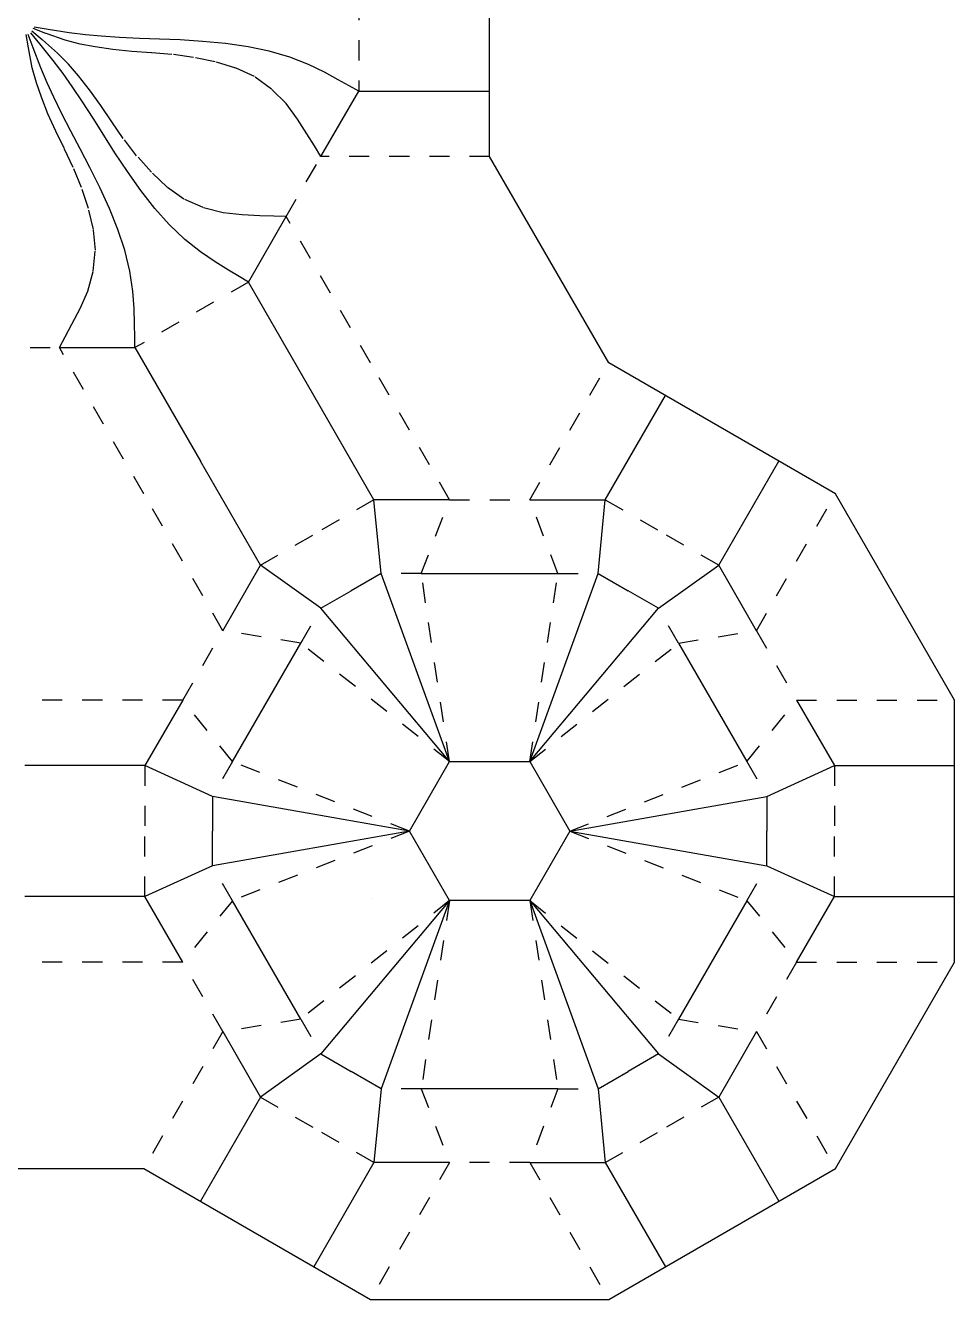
# Model space of a CAD drawing. Extents: x 7 to 203, y -288 to -9.
# Drawn here: x 137.8 to 203.1, y -227.2 to -137.7 of the extents above; entities that cross this region are included whole.
import ezdxf

# ---------------------------------------------------------------- set-up
doc = ezdxf.new("R2010")
doc.units = 0
for name, pattern in [('AI-LINETYPE-116', [2.822222, 1.411111, -1.411111]), ('AI-LINETYPE-117', [2.822222, 1.411111, -1.411111]), ('AI-LINETYPE-12', [2.822222, 1.411111, -1.411111]), ('AI-LINETYPE-136', [2.822222, 1.411111, -1.411111]), ('AI-LINETYPE-137', [2.822222, 1.411111, -1.411111]), ('AI-LINETYPE-294', [2.822222, 1.411111, -1.411111]), ('AI-LINETYPE-295', [2.822222, 1.411111, -1.411111]), ('AI-LINETYPE-296', [2.822222, 1.411111, -1.411111]), ('AI-LINETYPE-297', [2.822222, 1.411111, -1.411111]), ('AI-LINETYPE-298', [2.822222, 1.411111, -1.411111]), ('AI-LINETYPE-299', [2.822222, 1.411111, -1.411111]), ('AI-LINETYPE-300', [2.822222, 1.411111, -1.411111]), ('AI-LINETYPE-301', [2.822222, 1.411111, -1.411111]), ('AI-LINETYPE-302', [2.822222, 1.411111, -1.411111]), ('AI-LINETYPE-303', [2.822222, 1.411111, -1.411111]), ('AI-LINETYPE-304', [2.822222, 1.411111, -1.411111]), ('AI-LINETYPE-305', [2.822222, 1.411111, -1.411111]), ('AI-LINETYPE-306', [2.822222, 1.411111, -1.411111]), ('AI-LINETYPE-307', [2.822222, 1.411111, -1.411111]), ('AI-LINETYPE-308', [2.822222, 1.411111, -1.411111]), ('AI-LINETYPE-309', [2.822222, 1.411111, -1.411111]), ('AI-LINETYPE-310', [2.822222, 1.411111, -1.411111]), ('AI-LINETYPE-311', [2.822222, 1.411111, -1.411111]), ('AI-LINETYPE-312', [2.822222, 1.411111, -1.411111]), ('AI-LINETYPE-313', [2.822222, 1.411111, -1.411111]), ('AI-LINETYPE-314', [2.822222, 1.411111, -1.411111]), ('AI-LINETYPE-315', [2.822222, 1.411111, -1.411111]), ('AI-LINETYPE-316', [2.822222, 1.411111, -1.411111]), ('AI-LINETYPE-317', [2.822222, 1.411111, -1.411111]), ('AI-LINETYPE-318', [2.822222, 1.411111, -1.411111]), ('AI-LINETYPE-319', [2.822222, 1.411111, -1.411111]), ('AI-LINETYPE-320', [2.822222, 1.411111, -1.411111]), ('AI-LINETYPE-321', [2.822222, 1.411111, -1.411111]), ('AI-LINETYPE-322', [2.822222, 1.411111, -1.411111]), ('AI-LINETYPE-323', [2.822222, 1.411111, -1.411111]), ('AI-LINETYPE-324', [2.822222, 1.411111, -1.411111]), ('AI-LINETYPE-325', [2.822222, 1.411111, -1.411111]), ('AI-LINETYPE-326', [2.822222, 1.411111, -1.411111]), ('AI-LINETYPE-327', [2.822222, 1.411111, -1.411111]), ('AI-LINETYPE-328', [2.822222, 1.411111, -1.411111]), ('AI-LINETYPE-329', [2.822222, 1.411111, -1.411111]), ('AI-LINETYPE-330', [2.822222, 1.411111, -1.411111]), ('AI-LINETYPE-331', [2.822222, 1.411111, -1.411111]), ('AI-LINETYPE-332', [2.822222, 1.411111, -1.411111]), ('AI-LINETYPE-333', [2.822222, 1.411111, -1.411111]), ('AI-LINETYPE-334', [2.822222, 1.411111, -1.411111]), ('AI-LINETYPE-335', [2.822222, 1.411111, -1.411111]), ('AI-LINETYPE-336', [2.822222, 1.411111, -1.411111]), ('AI-LINETYPE-337', [2.822222, 1.411111, -1.411111]), ('AI-LINETYPE-338', [2.822222, 1.411111, -1.411111]), ('AI-LINETYPE-339', [2.822222, 1.411111, -1.411111]), ('AI-LINETYPE-340', [2.822222, 1.411111, -1.411111]), ('AI-LINETYPE-341', [2.822222, 1.411111, -1.411111]), ('AI-LINETYPE-342', [2.822222, 1.411111, -1.411111]), ('AI-LINETYPE-343', [2.822222, 1.411111, -1.411111]), ('AI-LINETYPE-344', [2.822222, 1.411111, -1.411111]), ('AI-LINETYPE-345', [2.822222, 1.411111, -1.411111]), ('AI-LINETYPE-346', [2.822222, 1.411111, -1.411111]), ('AI-LINETYPE-347', [2.822222, 1.411111, -1.411111]), ('AI-LINETYPE-348', [2.822222, 1.411111, -1.411111]), ('AI-LINETYPE-349', [2.822222, 1.411111, -1.411111]), ('AI-LINETYPE-350', [2.822222, 1.411111, -1.411111]), ('AI-LINETYPE-351', [2.822222, 1.411111, -1.411111]), ('AI-LINETYPE-352', [2.822222, 1.411111, -1.411111]), ('AI-LINETYPE-353', [2.822222, 1.411111, -1.411111]), ('AI-LINETYPE-354', [2.822222, 1.411111, -1.411111]), ('AI-LINETYPE-355', [2.822222, 1.411111, -1.411111]), ('AI-LINETYPE-356', [2.822222, 1.411111, -1.411111]), ('AI-LINETYPE-357', [2.822222, 1.411111, -1.411111]), ('AI-LINETYPE-358', [2.822222, 1.411111, -1.411111]), ('AI-LINETYPE-359', [2.822222, 1.411111, -1.411111]), ('AI-LINETYPE-360', [2.822222, 1.411111, -1.411111]), ('AI-LINETYPE-361', [2.822222, 1.411111, -1.411111]), ('AI-LINETYPE-362', [2.822222, 1.411111, -1.411111]), ('AI-LINETYPE-363', [2.822222, 1.411111, -1.411111]), ('AI-LINETYPE-364', [2.822222, 1.411111, -1.411111]), ('AI-LINETYPE-365', [2.822222, 1.411111, -1.411111]), ('AI-LINETYPE-366', [2.822222, 1.411111, -1.411111]), ('AI-LINETYPE-367', [2.822222, 1.411111, -1.411111]), ('AI-LINETYPE-368', [2.822222, 1.411111, -1.411111]), ('AI-LINETYPE-369', [2.822222, 1.411111, -1.411111]), ('AI-LINETYPE-370', [2.822222, 1.411111, -1.411111]), ('AI-LINETYPE-371', [2.822222, 1.411111, -1.411111]), ('AI-LINETYPE-374', [2.822222, 1.411111, -1.411111]), ('AI-LINETYPE-375', [2.822222, 1.411111, -1.411111]), ('AI-LINETYPE-399', [2.822222, 1.411111, -1.411111]), ('AI-LINETYPE-400', [2.822222, 1.411111, -1.411111]), ('AI-LINETYPE-50', [2.822222, 1.411111, -1.411111]), ('AI-LINETYPE-51', [2.822222, 1.411111, -1.411111]), ('AI-LINETYPE-52', [2.822222, 1.411111, -1.411111]), ('AI-LINETYPE-53', [2.822222, 1.411111, -1.411111]), ('AI-LINETYPE-54', [2.822222, 1.411111, -1.411111]), ('AI-LINETYPE-56', [2.822222, 1.411111, -1.411111]), ('AI-LINETYPE-59', [2.822222, 1.411111, -1.411111]), ('AI-LINETYPE-71', [2.822222, 1.411111, -1.411111])]:
    doc.linetypes.add(name, pattern=pattern)
for name, color, linetype in [('CUTLINE', 7, 'CONTINUOUS'), ('MOUNTAINLINE', 7, 'CONTINUOUS'), ('VALLEYLINE', 7, 'CONTINUOUS')]:
    doc.layers.add(name, color=color, linetype=linetype)

# ---------------------------------------------------------------- blocks, each defined once
blk = doc.blocks.new('BLOCK_13')
at = {"layer": 'VALLEYLINE', "color": 7, "linetype": 'AI-LINETYPE-12'}
blk.add_lwpolyline([(170.389, -146.896), (170.389, -146.896), (158.526, -146.896)], dxfattribs=at)
blk = doc.blocks.new('BLOCK_51')
at = {"layer": 'VALLEYLINE', "color": 7, "linetype": 'AI-LINETYPE-50'}
blk.add_lwpolyline([(158.526, -146.895), (158.073, -146.15), (157.548, -145.306), (156.876, -144.261), (156.078, -143.178), (155.056, -142.15), (153.862, -141.282), (152.543, -140.676), (151.088, -140.24), (149.565, -139.925), (148.048, -139.718), (146.617, -139.606), (145.237, -139.512), (143.89, -139.368), (142.652, -139.189), (141.611, -138.997), (140.539, -138.712), (139.194, -138.246), (138.3, -137.91)], dxfattribs=at)
blk = doc.blocks.new('BLOCK_52')
at = {"layer": 'VALLEYLINE', "color": 7, "linetype": 'AI-LINETYPE-51'}
blk.add_lwpolyline([(156.091, -151.114), (155.218, -151.094), (154.226, -151.061), (152.983, -151.002), (151.648, -150.852), (150.245, -150.481), (148.897, -149.881), (147.713, -149.042), (146.608, -148), (145.574, -146.839), (144.635, -145.628), (143.823, -144.445), (143.052, -143.298), (142.254, -142.203), (141.48, -141.22), (140.793, -140.415), (140.01, -139.628), (138.934, -138.696), (138.196, -138.09)], dxfattribs=at)
blk = doc.blocks.new('BLOCK_53')
at = {"layer": 'VALLEYLINE', "color": 7, "linetype": 'AI-LINETYPE-52'}
blk.add_lwpolyline([(158.526, -146.895), (158.526, -146.895)], dxfattribs=at)
blk = doc.blocks.new('BLOCK_54')
at = {"layer": 'VALLEYLINE', "color": 7, "linetype": 'AI-LINETYPE-53'}
blk.add_lwpolyline([(156.091, -151.114), (156.091, -151.114)], dxfattribs=at)
blk = doc.blocks.new('BLOCK_55')
at = {"layer": 'VALLEYLINE', "color": 7, "linetype": 'AI-LINETYPE-54'}
blk.add_lwpolyline([(140.14, -160.323), (140.559, -159.557), (141.027, -158.681), (141.596, -157.576), (142.136, -156.344), (142.515, -154.945), (142.67, -153.477), (142.534, -152.032), (142.185, -150.554), (141.696, -149.077), (141.118, -147.66), (140.499, -146.365), (139.891, -145.123), (139.341, -143.884), (138.877, -142.722), (138.523, -141.725), (138.233, -140.654), (137.964, -139.256), (137.809, -138.314)], dxfattribs=at)
blk = doc.blocks.new('BLOCK_57')
at = {"layer": 'VALLEYLINE', "color": 7, "linetype": 'AI-LINETYPE-56'}
blk.add_lwpolyline([(140.14, -160.323), (140.14, -160.323)], dxfattribs=at)
blk = doc.blocks.new('BLOCK_58')
at = {"layer": 'VALLEYLINE', "color": 7, "linetype": 'AI-LINETYPE-59'}
blk.add_lwpolyline([(158.526, -146.895), (158.526, -146.895)], dxfattribs=at)
blk = doc.blocks.new('BLOCK_59')
at = {"layer": 'VALLEYLINE', "color": 7, "linetype": 'AI-LINETYPE-71'}
blk.add_lwpolyline([(158.526, -146.895), (158.526, -146.895)], dxfattribs=at)
blk = doc.blocks.new('BLOCK_96')
at = {"layer": 'VALLEYLINE', "color": 7, "linetype": 'AI-LINETYPE-116'}
blk.add_lwpolyline([(156.091, -151.114), (156.091, -151.114)], dxfattribs=at)
blk = doc.blocks.new('BLOCK_97')
at = {"layer": 'VALLEYLINE', "color": 7, "linetype": 'AI-LINETYPE-117'}
blk.add_lwpolyline([(140.14, -160.323), (140.14, -160.323)], dxfattribs=at)
blk = doc.blocks.new('BLOCK_116')
at = {"layer": 'VALLEYLINE', "color": 7, "linetype": 'AI-LINETYPE-136'}
blk.add_lwpolyline([(146.071, -170.597), (146.071, -170.597), (140.14, -160.323)], dxfattribs=at)
blk = doc.blocks.new('BLOCK_117')
at = {"layer": 'VALLEYLINE', "color": 7, "linetype": 'AI-LINETYPE-137'}
blk.add_lwpolyline([(162.022, -161.387), (162.022, -161.387), (156.091, -151.114)], dxfattribs=at)
blk = doc.blocks.new('BLOCK_274')
at = {"layer": 'VALLEYLINE', "color": 7, "linetype": 'AI-LINETYPE-294'}
blk.add_lwpolyline([(167.57, -189.414), (167.57, -189.414)], dxfattribs=at)
blk = doc.blocks.new('BLOCK_275')
at = {"layer": 'VALLEYLINE', "color": 7, "linetype": 'AI-LINETYPE-295'}
blk.add_lwpolyline([(173.208, -189.414), (173.208, -189.414)], dxfattribs=at)
blk = doc.blocks.new('BLOCK_276')
at = {"layer": 'VALLEYLINE', "color": 7, "linetype": 'AI-LINETYPE-296'}
blk.add_lwpolyline([(167.57, -189.414), (165.583, -176.196)], dxfattribs=at)
blk = doc.blocks.new('BLOCK_277')
at = {"layer": 'VALLEYLINE', "color": 7, "linetype": 'AI-LINETYPE-297'}
blk.add_lwpolyline([(173.208, -189.414), (175.195, -176.196)], dxfattribs=at)
blk = doc.blocks.new('BLOCK_278')
at = {"layer": 'VALLEYLINE', "color": 7, "linetype": 'AI-LINETYPE-298'}
blk.add_lwpolyline([(165.583, -176.196), (162.761, -176.196)], dxfattribs=at)
blk = doc.blocks.new('BLOCK_279')
at = {"layer": 'VALLEYLINE', "color": 7, "linetype": 'AI-LINETYPE-299'}
blk.add_lwpolyline([(175.195, -176.196), (178.017, -176.196)], dxfattribs=at)
blk = doc.blocks.new('BLOCK_280')
at = {"layer": 'VALLEYLINE', "color": 7, "linetype": 'AI-LINETYPE-300'}
blk.add_lwpolyline([(165.583, -176.196), (167.57, -171.006)], dxfattribs=at)
blk = doc.blocks.new('BLOCK_281')
at = {"layer": 'VALLEYLINE', "color": 7, "linetype": 'AI-LINETYPE-301'}
blk.add_lwpolyline([(175.195, -176.196), (173.208, -171.006)], dxfattribs=at)
blk = doc.blocks.new('BLOCK_282')
at = {"layer": 'VALLEYLINE', "color": 7, "linetype": 'AI-LINETYPE-302'}
blk.add_lwpolyline([(167.57, -171.006), (173.208, -171.006)], dxfattribs=at)
blk = doc.blocks.new('BLOCK_283')
at = {"layer": 'VALLEYLINE', "color": 7, "linetype": 'AI-LINETYPE-303'}
blk.add_lwpolyline([(162.256, -171.006), (158.271, -173.308)], dxfattribs=at)
blk = doc.blocks.new('BLOCK_284')
at = {"layer": 'VALLEYLINE', "color": 7, "linetype": 'AI-LINETYPE-304'}
blk.add_lwpolyline([(178.522, -171.006), (182.508, -173.308)], dxfattribs=at)
blk = doc.blocks.new('BLOCK_285')
at = {"layer": 'VALLEYLINE', "color": 7, "linetype": 'AI-LINETYPE-305'}
blk.add_lwpolyline([(173.208, -189.414), (173.208, -189.414)], dxfattribs=at)
blk = doc.blocks.new('BLOCK_286')
at = {"layer": 'VALLEYLINE', "color": 7, "linetype": 'AI-LINETYPE-306'}
blk.add_lwpolyline([(176.027, -194.298), (176.027, -194.298)], dxfattribs=at)
blk = doc.blocks.new('BLOCK_287')
at = {"layer": 'VALLEYLINE', "color": 7, "linetype": 'AI-LINETYPE-307'}
blk.add_lwpolyline([(173.208, -189.414), (183.663, -181.085)], dxfattribs=at)
blk = doc.blocks.new('BLOCK_288')
at = {"layer": 'VALLEYLINE', "color": 7, "linetype": 'AI-LINETYPE-308'}
blk.add_lwpolyline([(176.027, -194.298), (188.469, -189.409)], dxfattribs=at)
blk = doc.blocks.new('BLOCK_289')
at = {"layer": 'VALLEYLINE', "color": 7, "linetype": 'AI-LINETYPE-309'}
blk.add_lwpolyline([(183.663, -181.085), (182.252, -178.64)], dxfattribs=at)
blk = doc.blocks.new('BLOCK_290')
at = {"layer": 'VALLEYLINE', "color": 7, "linetype": 'AI-LINETYPE-310'}
blk.add_lwpolyline([(188.469, -189.409), (189.88, -191.853)], dxfattribs=at)
blk = doc.blocks.new('BLOCK_291')
at = {"layer": 'VALLEYLINE', "color": 7, "linetype": 'AI-LINETYPE-311'}
blk.add_lwpolyline([(183.663, -181.085), (189.15, -180.211)], dxfattribs=at)
blk = doc.blocks.new('BLOCK_292')
at = {"layer": 'VALLEYLINE', "color": 7, "linetype": 'AI-LINETYPE-312'}
blk.add_lwpolyline([(188.469, -189.409), (191.969, -185.093)], dxfattribs=at)
blk = doc.blocks.new('BLOCK_293')
at = {"layer": 'VALLEYLINE', "color": 7, "linetype": 'AI-LINETYPE-313'}
blk.add_lwpolyline([(189.15, -180.211), (191.969, -185.093)], dxfattribs=at)
blk = doc.blocks.new('BLOCK_294')
at = {"layer": 'VALLEYLINE', "color": 7, "linetype": 'AI-LINETYPE-314'}
blk.add_lwpolyline([(186.493, -175.608), (182.508, -173.308)], dxfattribs=at)
blk = doc.blocks.new('BLOCK_295')
at = {"layer": 'VALLEYLINE', "color": 7, "linetype": 'AI-LINETYPE-315'}
blk.add_lwpolyline([(194.626, -189.696), (194.626, -194.298)], dxfattribs=at)
blk = doc.blocks.new('BLOCK_296')
at = {"layer": 'VALLEYLINE', "color": 7, "linetype": 'AI-LINETYPE-316'}
blk.add_lwpolyline([(176.027, -194.298), (176.027, -194.298)], dxfattribs=at)
blk = doc.blocks.new('BLOCK_297')
at = {"layer": 'VALLEYLINE', "color": 7, "linetype": 'AI-LINETYPE-317'}
blk.add_lwpolyline([(173.208, -199.181), (173.208, -199.181)], dxfattribs=at)
blk = doc.blocks.new('BLOCK_298')
at = {"layer": 'VALLEYLINE', "color": 7, "linetype": 'AI-LINETYPE-318'}
blk.add_lwpolyline([(176.027, -194.298), (188.469, -199.187)], dxfattribs=at)
blk = doc.blocks.new('BLOCK_299')
at = {"layer": 'VALLEYLINE', "color": 7, "linetype": 'AI-LINETYPE-319'}
blk.add_lwpolyline([(173.208, -199.181), (183.663, -207.51)], dxfattribs=at)
blk = doc.blocks.new('BLOCK_300')
at = {"layer": 'VALLEYLINE', "color": 7, "linetype": 'AI-LINETYPE-320'}
blk.add_lwpolyline([(188.469, -199.187), (189.88, -196.742)], dxfattribs=at)
blk = doc.blocks.new('BLOCK_301')
at = {"layer": 'VALLEYLINE', "color": 7, "linetype": 'AI-LINETYPE-321'}
blk.add_lwpolyline([(183.663, -207.51), (182.252, -209.955)], dxfattribs=at)
blk = doc.blocks.new('BLOCK_302')
at = {"layer": 'VALLEYLINE', "color": 7, "linetype": 'AI-LINETYPE-322'}
blk.add_lwpolyline([(188.469, -199.187), (191.969, -203.501)], dxfattribs=at)
blk = doc.blocks.new('BLOCK_303')
at = {"layer": 'VALLEYLINE', "color": 7, "linetype": 'AI-LINETYPE-323'}
blk.add_lwpolyline([(183.663, -207.51), (189.15, -208.385)], dxfattribs=at)
blk = doc.blocks.new('BLOCK_304')
at = {"layer": 'VALLEYLINE', "color": 7, "linetype": 'AI-LINETYPE-324'}
blk.add_lwpolyline([(191.969, -203.501), (189.15, -208.385)], dxfattribs=at)
blk = doc.blocks.new('BLOCK_305')
at = {"layer": 'VALLEYLINE', "color": 7, "linetype": 'AI-LINETYPE-325'}
blk.add_lwpolyline([(194.626, -198.899), (194.626, -194.298)], dxfattribs=at)
blk = doc.blocks.new('BLOCK_306')
at = {"layer": 'VALLEYLINE', "color": 7, "linetype": 'AI-LINETYPE-326'}
blk.add_lwpolyline([(186.493, -212.986), (182.508, -215.287)], dxfattribs=at)
blk = doc.blocks.new('BLOCK_307')
at = {"layer": 'VALLEYLINE', "color": 7, "linetype": 'AI-LINETYPE-327'}
blk.add_lwpolyline([(173.208, -199.181), (173.208, -199.181)], dxfattribs=at)
blk = doc.blocks.new('BLOCK_308')
at = {"layer": 'VALLEYLINE', "color": 7, "linetype": 'AI-LINETYPE-328'}
blk.add_lwpolyline([(167.57, -199.181), (167.57, -199.181)], dxfattribs=at)
blk = doc.blocks.new('BLOCK_309')
at = {"layer": 'VALLEYLINE', "color": 7, "linetype": 'AI-LINETYPE-329'}
blk.add_lwpolyline([(173.208, -199.181), (175.195, -212.399)], dxfattribs=at)
blk = doc.blocks.new('BLOCK_310')
at = {"layer": 'VALLEYLINE', "color": 7, "linetype": 'AI-LINETYPE-330'}
blk.add_lwpolyline([(167.57, -199.181), (165.583, -212.399)], dxfattribs=at)
blk = doc.blocks.new('BLOCK_311')
at = {"layer": 'VALLEYLINE', "color": 7, "linetype": 'AI-LINETYPE-331'}
blk.add_lwpolyline([(175.195, -212.399), (178.017, -212.399)], dxfattribs=at)
blk = doc.blocks.new('BLOCK_312')
at = {"layer": 'VALLEYLINE', "color": 7, "linetype": 'AI-LINETYPE-332'}
blk.add_lwpolyline([(165.583, -212.399), (162.761, -212.399)], dxfattribs=at)
blk = doc.blocks.new('BLOCK_313')
at = {"layer": 'VALLEYLINE', "color": 7, "linetype": 'AI-LINETYPE-333'}
blk.add_lwpolyline([(175.195, -212.399), (173.208, -217.588)], dxfattribs=at)
blk = doc.blocks.new('BLOCK_314')
at = {"layer": 'VALLEYLINE', "color": 7, "linetype": 'AI-LINETYPE-334'}
blk.add_lwpolyline([(165.583, -212.399), (167.57, -217.588)], dxfattribs=at)
blk = doc.blocks.new('BLOCK_315')
at = {"layer": 'VALLEYLINE', "color": 7, "linetype": 'AI-LINETYPE-335'}
blk.add_lwpolyline([(173.208, -217.588), (167.57, -217.588)], dxfattribs=at)
blk = doc.blocks.new('BLOCK_316')
at = {"layer": 'VALLEYLINE', "color": 7, "linetype": 'AI-LINETYPE-336'}
blk.add_lwpolyline([(178.522, -217.588), (182.508, -215.287)], dxfattribs=at)
blk = doc.blocks.new('BLOCK_317')
at = {"layer": 'VALLEYLINE', "color": 7, "linetype": 'AI-LINETYPE-337'}
blk.add_lwpolyline([(162.256, -217.588), (158.271, -215.287)], dxfattribs=at)
blk = doc.blocks.new('BLOCK_318')
at = {"layer": 'VALLEYLINE', "color": 7, "linetype": 'AI-LINETYPE-338'}
blk.add_lwpolyline([(167.57, -199.181), (167.57, -199.181)], dxfattribs=at)
blk = doc.blocks.new('BLOCK_319')
at = {"layer": 'VALLEYLINE', "color": 7, "linetype": 'AI-LINETYPE-339'}
blk.add_lwpolyline([(164.751, -194.298), (164.751, -194.298)], dxfattribs=at)
blk = doc.blocks.new('BLOCK_320')
at = {"layer": 'VALLEYLINE', "color": 7, "linetype": 'AI-LINETYPE-340'}
blk.add_lwpolyline([(167.57, -199.181), (157.115, -207.51)], dxfattribs=at)
blk = doc.blocks.new('BLOCK_321')
at = {"layer": 'VALLEYLINE', "color": 7, "linetype": 'AI-LINETYPE-341'}
blk.add_lwpolyline([(164.751, -194.298), (152.309, -199.187)], dxfattribs=at)
blk = doc.blocks.new('BLOCK_322')
at = {"layer": 'VALLEYLINE', "color": 7, "linetype": 'AI-LINETYPE-342'}
blk.add_lwpolyline([(157.115, -207.51), (158.526, -209.955)], dxfattribs=at)
blk = doc.blocks.new('BLOCK_323')
at = {"layer": 'VALLEYLINE', "color": 7, "linetype": 'AI-LINETYPE-343'}
blk.add_lwpolyline([(152.309, -199.187), (150.898, -196.742)], dxfattribs=at)
blk = doc.blocks.new('BLOCK_324')
at = {"layer": 'VALLEYLINE', "color": 7, "linetype": 'AI-LINETYPE-344'}
blk.add_lwpolyline([(157.115, -207.51), (151.629, -208.385)], dxfattribs=at)
blk = doc.blocks.new('BLOCK_325')
at = {"layer": 'VALLEYLINE', "color": 7, "linetype": 'AI-LINETYPE-345'}
blk.add_lwpolyline([(152.309, -199.187), (148.809, -203.501)], dxfattribs=at)
blk = doc.blocks.new('BLOCK_326')
at = {"layer": 'VALLEYLINE', "color": 7, "linetype": 'AI-LINETYPE-346'}
blk.add_lwpolyline([(151.629, -208.385), (148.809, -203.501)], dxfattribs=at)
blk = doc.blocks.new('BLOCK_327')
at = {"layer": 'VALLEYLINE', "color": 7, "linetype": 'AI-LINETYPE-347'}
blk.add_lwpolyline([(154.285, -212.986), (158.271, -215.287)], dxfattribs=at)
blk = doc.blocks.new('BLOCK_328')
at = {"layer": 'VALLEYLINE', "color": 7, "linetype": 'AI-LINETYPE-348'}
blk.add_lwpolyline([(146.152, -198.899), (146.152, -194.298)], dxfattribs=at)
blk = doc.blocks.new('BLOCK_329')
at = {"layer": 'VALLEYLINE', "color": 7, "linetype": 'AI-LINETYPE-349'}
blk.add_lwpolyline([(148.809, -203.501), (137.705, -203.501)], dxfattribs=at)
blk = doc.blocks.new('BLOCK_330')
at = {"layer": 'VALLEYLINE', "color": 7, "linetype": 'AI-LINETYPE-350'}
blk.add_lwpolyline([(164.751, -194.298), (164.751, -194.298)], dxfattribs=at)
blk = doc.blocks.new('BLOCK_331')
at = {"layer": 'VALLEYLINE', "color": 7, "linetype": 'AI-LINETYPE-351'}
blk.add_lwpolyline([(167.57, -189.414), (167.57, -189.414)], dxfattribs=at)
blk = doc.blocks.new('BLOCK_332')
at = {"layer": 'VALLEYLINE', "color": 7, "linetype": 'AI-LINETYPE-352'}
blk.add_lwpolyline([(164.751, -194.298), (152.309, -189.409)], dxfattribs=at)
blk = doc.blocks.new('BLOCK_333')
at = {"layer": 'VALLEYLINE', "color": 7, "linetype": 'AI-LINETYPE-353'}
blk.add_lwpolyline([(167.57, -189.414), (157.115, -181.085)], dxfattribs=at)
blk = doc.blocks.new('BLOCK_334')
at = {"layer": 'VALLEYLINE', "color": 7, "linetype": 'AI-LINETYPE-354'}
blk.add_lwpolyline([(152.309, -189.409), (150.898, -191.853)], dxfattribs=at)
blk = doc.blocks.new('BLOCK_335')
at = {"layer": 'VALLEYLINE', "color": 7, "linetype": 'AI-LINETYPE-355'}
blk.add_lwpolyline([(157.115, -181.085), (158.526, -178.64)], dxfattribs=at)
blk = doc.blocks.new('BLOCK_336')
at = {"layer": 'VALLEYLINE', "color": 7, "linetype": 'AI-LINETYPE-356'}
blk.add_lwpolyline([(152.309, -189.409), (148.809, -185.093)], dxfattribs=at)
blk = doc.blocks.new('BLOCK_337')
at = {"layer": 'VALLEYLINE', "color": 7, "linetype": 'AI-LINETYPE-357'}
blk.add_lwpolyline([(157.115, -181.085), (151.629, -180.211)], dxfattribs=at)
blk = doc.blocks.new('BLOCK_338')
at = {"layer": 'VALLEYLINE', "color": 7, "linetype": 'AI-LINETYPE-358'}
blk.add_lwpolyline([(148.809, -185.093), (151.629, -180.211)], dxfattribs=at)
blk = doc.blocks.new('BLOCK_339')
at = {"layer": 'VALLEYLINE', "color": 7, "linetype": 'AI-LINETYPE-359'}
blk.add_lwpolyline([(146.152, -189.696), (146.152, -194.298)], dxfattribs=at)
blk = doc.blocks.new('BLOCK_340')
at = {"layer": 'VALLEYLINE', "color": 7, "linetype": 'AI-LINETYPE-360'}
blk.add_lwpolyline([(154.285, -175.608), (158.271, -173.308)], dxfattribs=at)
blk = doc.blocks.new('BLOCK_341')
at = {"layer": 'VALLEYLINE', "color": 7, "linetype": 'AI-LINETYPE-361'}
blk.add_lwpolyline([(148.809, -185.093), (137.705, -185.093)], dxfattribs=at)
blk = doc.blocks.new('BLOCK_342')
at = {"layer": 'VALLEYLINE', "color": 7, "linetype": 'AI-LINETYPE-362'}
blk.add_lwpolyline([(151.629, -180.211), (146.077, -170.594)], dxfattribs=at)
blk = doc.blocks.new('BLOCK_343')
at = {"layer": 'VALLEYLINE', "color": 7, "linetype": 'AI-LINETYPE-363'}
blk.add_lwpolyline([(167.57, -171.006), (162.018, -161.39)], dxfattribs=at)
blk = doc.blocks.new('BLOCK_344')
at = {"layer": 'VALLEYLINE', "color": 7, "linetype": 'AI-LINETYPE-364'}
blk.add_lwpolyline([(167.57, -217.587), (162.018, -227.204)], dxfattribs=at)
blk = doc.blocks.new('BLOCK_345')
at = {"layer": 'VALLEYLINE', "color": 7, "linetype": 'AI-LINETYPE-365'}
blk.add_lwpolyline([(151.629, -208.383), (146.076, -218)], dxfattribs=at)
blk = doc.blocks.new('BLOCK_346')
at = {"layer": 'VALLEYLINE', "color": 7, "linetype": 'AI-LINETYPE-366'}
blk.add_lwpolyline([(191.969, -203.501), (203.074, -203.501)], dxfattribs=at)
blk = doc.blocks.new('BLOCK_347')
at = {"layer": 'VALLEYLINE', "color": 7, "linetype": 'AI-LINETYPE-367'}
blk.add_lwpolyline([(191.969, -185.093), (203.074, -185.093)], dxfattribs=at)
blk = doc.blocks.new('BLOCK_348')
at = {"layer": 'VALLEYLINE', "color": 7, "linetype": 'AI-LINETYPE-368'}
blk.add_lwpolyline([(189.15, -180.211), (194.702, -170.594)], dxfattribs=at)
blk = doc.blocks.new('BLOCK_349')
at = {"layer": 'VALLEYLINE', "color": 7, "linetype": 'AI-LINETYPE-369'}
blk.add_lwpolyline([(173.208, -171.006), (178.761, -161.39)], dxfattribs=at)
blk = doc.blocks.new('BLOCK_350')
at = {"layer": 'VALLEYLINE', "color": 7, "linetype": 'AI-LINETYPE-370'}
blk.add_lwpolyline([(173.209, -217.587), (178.761, -227.204)], dxfattribs=at)
blk = doc.blocks.new('BLOCK_351')
at = {"layer": 'VALLEYLINE', "color": 7, "linetype": 'AI-LINETYPE-371'}
blk.add_lwpolyline([(189.15, -208.383), (194.703, -218)], dxfattribs=at)
blk = doc.blocks.new('BLOCK_369')
at = {"layer": 'MOUNTAINLINE', "color": 7}
blk.add_lwpolyline([(161.184, -142.291), (160.516, -141.918), (159.747, -141.496), (158.773, -140.974), (157.663, -140.432), (156.344, -139.918), (154.9, -139.484), (153.406, -139.182), (151.826, -138.963), (150.211, -138.805), (148.634, -138.702), (147.172, -138.646), (145.764, -138.599), (144.375, -138.527), (143.085, -138.438), (141.989, -138.342), (140.835, -138.199), (139.355, -137.966), (138.365, -137.798)], dxfattribs=at)
blk = doc.blocks.new('BLOCK_370')
at = {"layer": 'MOUNTAINLINE', "color": 7}
blk.add_lwpolyline([(153.432, -155.718), (152.775, -155.326), (152.026, -154.871), (151.085, -154.288), (150.062, -153.598), (148.957, -152.713), (147.859, -151.679), (146.85, -150.537), (145.871, -149.277), (144.927, -147.958), (144.049, -146.644), (143.269, -145.405), (142.525, -144.21), (141.768, -143.043), (141.046, -141.971), (140.414, -141.07), (139.714, -140.141), (138.773, -138.976), (138.131, -138.202)], dxfattribs=at)
blk = doc.blocks.new('BLOCK_371')
at = {"layer": 'MOUNTAINLINE', "color": 7}
blk.add_lwpolyline([(153.432, -155.718), (153.432, -155.718)], dxfattribs=at)
blk = doc.blocks.new('BLOCK_372')
at = {"layer": 'MOUNTAINLINE', "color": 7}
blk.add_lwpolyline([(145.457, -160.323), (145.445, -159.557), (145.427, -158.681), (145.392, -157.576), (145.306, -156.344), (145.092, -154.945), (144.745, -153.477), (144.261, -152.032), (143.659, -150.554), (142.989, -149.077), (142.29, -147.66), (141.607, -146.365), (140.944, -145.123), (140.312, -143.884), (139.745, -142.722), (139.28, -141.725), (138.826, -140.654), (138.288, -139.256), (137.938, -138.314)], dxfattribs=at)
blk = doc.blocks.new('BLOCK_374')
at = {"layer": 'MOUNTAINLINE', "color": 7}
blk.add_lwpolyline([(145.457, -160.323), (145.457, -160.323)], dxfattribs=at)
blk = doc.blocks.new('BLOCK_586')
at = {"layer": 'MOUNTAINLINE', "color": 7}
blk.add_lwpolyline([(167.57, -189.414), (173.208, -189.414)], dxfattribs=at)
blk = doc.blocks.new('BLOCK_587')
at = {"layer": 'MOUNTAINLINE', "color": 7}
blk.add_lwpolyline([(167.57, -189.414), (167.57, -189.414)], dxfattribs=at)
blk = doc.blocks.new('BLOCK_588')
at = {"layer": 'MOUNTAINLINE', "color": 7}
blk.add_lwpolyline([(173.208, -189.414), (173.208, -189.414)], dxfattribs=at)
blk = doc.blocks.new('BLOCK_589')
at = {"layer": 'MOUNTAINLINE', "color": 7}
blk.add_lwpolyline([(167.57, -189.414), (162.761, -176.196)], dxfattribs=at)
blk = doc.blocks.new('BLOCK_590')
at = {"layer": 'MOUNTAINLINE', "color": 7}
blk.add_lwpolyline([(173.208, -189.414), (178.017, -176.196)], dxfattribs=at)
blk = doc.blocks.new('BLOCK_591')
at = {"layer": 'MOUNTAINLINE', "color": 7}
blk.add_lwpolyline([(165.583, -176.196), (175.195, -176.196)], dxfattribs=at)
blk = doc.blocks.new('BLOCK_592')
at = {"layer": 'MOUNTAINLINE', "color": 7}
blk.add_lwpolyline([(162.761, -176.196), (160.644, -177.418)], dxfattribs=at)
blk = doc.blocks.new('BLOCK_593')
at = {"layer": 'MOUNTAINLINE', "color": 7}
blk.add_lwpolyline([(178.017, -176.196), (180.134, -177.418)], dxfattribs=at)
blk = doc.blocks.new('BLOCK_594')
at = {"layer": 'MOUNTAINLINE', "color": 7}
blk.add_lwpolyline([(162.761, -176.196), (162.256, -171.006)], dxfattribs=at)
blk = doc.blocks.new('BLOCK_595')
at = {"layer": 'MOUNTAINLINE', "color": 7}
blk.add_lwpolyline([(178.017, -176.196), (178.522, -171.006)], dxfattribs=at)
blk = doc.blocks.new('BLOCK_596')
at = {"layer": 'MOUNTAINLINE', "color": 7}
blk.add_lwpolyline([(167.57, -171.006), (162.256, -171.006)], dxfattribs=at)
blk = doc.blocks.new('BLOCK_597')
at = {"layer": 'MOUNTAINLINE', "color": 7}
blk.add_lwpolyline([(173.208, -171.006), (178.522, -171.006)], dxfattribs=at)
blk = doc.blocks.new('BLOCK_598')
at = {"layer": 'MOUNTAINLINE', "color": 7}
blk.add_lwpolyline([(173.208, -189.414), (176.027, -194.298)], dxfattribs=at)
blk = doc.blocks.new('BLOCK_599')
at = {"layer": 'MOUNTAINLINE', "color": 7}
blk.add_lwpolyline([(173.208, -189.414), (173.208, -189.414)], dxfattribs=at)
blk = doc.blocks.new('BLOCK_600')
at = {"layer": 'MOUNTAINLINE', "color": 7}
blk.add_lwpolyline([(176.027, -194.298), (176.027, -194.298)], dxfattribs=at)
blk = doc.blocks.new('BLOCK_601')
at = {"layer": 'MOUNTAINLINE', "color": 7}
blk.add_lwpolyline([(173.208, -189.414), (182.252, -178.64)], dxfattribs=at)
blk = doc.blocks.new('BLOCK_602')
at = {"layer": 'MOUNTAINLINE', "color": 7}
blk.add_lwpolyline([(176.027, -194.298), (189.88, -191.853)], dxfattribs=at)
blk = doc.blocks.new('BLOCK_603')
at = {"layer": 'MOUNTAINLINE', "color": 7}
blk.add_lwpolyline([(183.663, -181.085), (188.469, -189.409)], dxfattribs=at)
blk = doc.blocks.new('BLOCK_604')
at = {"layer": 'MOUNTAINLINE', "color": 7}
blk.add_lwpolyline([(182.252, -178.64), (180.134, -177.418)], dxfattribs=at)
blk = doc.blocks.new('BLOCK_605')
at = {"layer": 'MOUNTAINLINE', "color": 7}
blk.add_lwpolyline([(189.88, -191.853), (189.88, -194.298)], dxfattribs=at)
blk = doc.blocks.new('BLOCK_606')
at = {"layer": 'MOUNTAINLINE', "color": 7}
blk.add_lwpolyline([(182.252, -178.64), (186.493, -175.608)], dxfattribs=at)
blk = doc.blocks.new('BLOCK_607')
at = {"layer": 'MOUNTAINLINE', "color": 7}
blk.add_lwpolyline([(189.88, -191.853), (194.626, -189.696)], dxfattribs=at)
blk = doc.blocks.new('BLOCK_608')
at = {"layer": 'MOUNTAINLINE', "color": 7}
blk.add_lwpolyline([(189.15, -180.211), (186.493, -175.608)], dxfattribs=at)
blk = doc.blocks.new('BLOCK_609')
at = {"layer": 'MOUNTAINLINE', "color": 7}
blk.add_lwpolyline([(191.969, -185.093), (194.626, -189.696)], dxfattribs=at)
blk = doc.blocks.new('BLOCK_610')
at = {"layer": 'MOUNTAINLINE', "color": 7}
blk.add_lwpolyline([(176.027, -194.298), (173.208, -199.181)], dxfattribs=at)
blk = doc.blocks.new('BLOCK_611')
at = {"layer": 'MOUNTAINLINE', "color": 7}
blk.add_lwpolyline([(176.027, -194.298), (176.027, -194.298)], dxfattribs=at)
blk = doc.blocks.new('BLOCK_612')
at = {"layer": 'MOUNTAINLINE', "color": 7}
blk.add_lwpolyline([(173.208, -199.181), (173.208, -199.181)], dxfattribs=at)
blk = doc.blocks.new('BLOCK_613')
at = {"layer": 'MOUNTAINLINE', "color": 7}
blk.add_lwpolyline([(176.027, -194.298), (189.88, -196.742)], dxfattribs=at)
blk = doc.blocks.new('BLOCK_614')
at = {"layer": 'MOUNTAINLINE', "color": 7}
blk.add_lwpolyline([(173.208, -199.181), (182.252, -209.955)], dxfattribs=at)
blk = doc.blocks.new('BLOCK_615')
at = {"layer": 'MOUNTAINLINE', "color": 7}
blk.add_lwpolyline([(188.469, -199.187), (183.663, -207.51)], dxfattribs=at)
blk = doc.blocks.new('BLOCK_616')
at = {"layer": 'MOUNTAINLINE', "color": 7}
blk.add_lwpolyline([(189.88, -196.742), (189.88, -194.298)], dxfattribs=at)
blk = doc.blocks.new('BLOCK_617')
at = {"layer": 'MOUNTAINLINE', "color": 7}
blk.add_lwpolyline([(182.252, -209.955), (180.134, -211.177)], dxfattribs=at)
blk = doc.blocks.new('BLOCK_618')
at = {"layer": 'MOUNTAINLINE', "color": 7}
blk.add_lwpolyline([(189.88, -196.742), (194.626, -198.899)], dxfattribs=at)
blk = doc.blocks.new('BLOCK_619')
at = {"layer": 'MOUNTAINLINE', "color": 7}
blk.add_lwpolyline([(182.252, -209.955), (186.493, -212.986)], dxfattribs=at)
blk = doc.blocks.new('BLOCK_620')
at = {"layer": 'MOUNTAINLINE', "color": 7}
blk.add_lwpolyline([(191.969, -203.501), (194.626, -198.899)], dxfattribs=at)
blk = doc.blocks.new('BLOCK_621')
at = {"layer": 'MOUNTAINLINE', "color": 7}
blk.add_lwpolyline([(189.15, -208.385), (186.493, -212.986)], dxfattribs=at)
blk = doc.blocks.new('BLOCK_622')
at = {"layer": 'MOUNTAINLINE', "color": 7}
blk.add_lwpolyline([(173.208, -199.181), (167.57, -199.181)], dxfattribs=at)
blk = doc.blocks.new('BLOCK_623')
at = {"layer": 'MOUNTAINLINE', "color": 7}
blk.add_lwpolyline([(173.208, -199.181), (173.208, -199.181)], dxfattribs=at)
blk = doc.blocks.new('BLOCK_624')
at = {"layer": 'MOUNTAINLINE', "color": 7}
blk.add_lwpolyline([(167.57, -199.181), (167.57, -199.181)], dxfattribs=at)
blk = doc.blocks.new('BLOCK_625')
at = {"layer": 'MOUNTAINLINE', "color": 7}
blk.add_lwpolyline([(173.208, -199.181), (178.017, -212.399)], dxfattribs=at)
blk = doc.blocks.new('BLOCK_626')
at = {"layer": 'MOUNTAINLINE', "color": 7}
blk.add_lwpolyline([(167.57, -199.181), (162.761, -212.399)], dxfattribs=at)
blk = doc.blocks.new('BLOCK_627')
at = {"layer": 'MOUNTAINLINE', "color": 7}
blk.add_lwpolyline([(175.195, -212.399), (165.583, -212.399)], dxfattribs=at)
blk = doc.blocks.new('BLOCK_628')
at = {"layer": 'MOUNTAINLINE', "color": 7}
blk.add_lwpolyline([(178.017, -212.399), (180.134, -211.177)], dxfattribs=at)
blk = doc.blocks.new('BLOCK_629')
at = {"layer": 'MOUNTAINLINE', "color": 7}
blk.add_lwpolyline([(162.761, -212.399), (160.644, -211.177)], dxfattribs=at)
blk = doc.blocks.new('BLOCK_630')
at = {"layer": 'MOUNTAINLINE', "color": 7}
blk.add_lwpolyline([(178.017, -212.399), (178.522, -217.588)], dxfattribs=at)
blk = doc.blocks.new('BLOCK_631')
at = {"layer": 'MOUNTAINLINE', "color": 7}
blk.add_lwpolyline([(162.761, -212.399), (162.256, -217.588)], dxfattribs=at)
blk = doc.blocks.new('BLOCK_632')
at = {"layer": 'MOUNTAINLINE', "color": 7}
blk.add_lwpolyline([(173.208, -217.588), (178.522, -217.588)], dxfattribs=at)
blk = doc.blocks.new('BLOCK_633')
at = {"layer": 'MOUNTAINLINE', "color": 7}
blk.add_lwpolyline([(167.57, -217.588), (162.256, -217.588)], dxfattribs=at)
blk = doc.blocks.new('BLOCK_634')
at = {"layer": 'MOUNTAINLINE', "color": 7}
blk.add_lwpolyline([(167.57, -199.181), (164.751, -194.298)], dxfattribs=at)
blk = doc.blocks.new('BLOCK_635')
at = {"layer": 'MOUNTAINLINE', "color": 7}
blk.add_lwpolyline([(167.57, -199.181), (167.57, -199.181)], dxfattribs=at)
blk = doc.blocks.new('BLOCK_636')
at = {"layer": 'MOUNTAINLINE', "color": 7}
blk.add_lwpolyline([(164.751, -194.298), (164.751, -194.298)], dxfattribs=at)
blk = doc.blocks.new('BLOCK_637')
at = {"layer": 'MOUNTAINLINE', "color": 7}
blk.add_lwpolyline([(167.57, -199.181), (158.526, -209.955)], dxfattribs=at)
blk = doc.blocks.new('BLOCK_638')
at = {"layer": 'MOUNTAINLINE', "color": 7}
blk.add_lwpolyline([(164.751, -194.298), (150.898, -196.742)], dxfattribs=at)
blk = doc.blocks.new('BLOCK_639')
at = {"layer": 'MOUNTAINLINE', "color": 7}
blk.add_lwpolyline([(157.115, -207.51), (152.309, -199.187)], dxfattribs=at)
blk = doc.blocks.new('BLOCK_640')
at = {"layer": 'MOUNTAINLINE', "color": 7}
blk.add_lwpolyline([(158.526, -209.955), (160.644, -211.177)], dxfattribs=at)
blk = doc.blocks.new('BLOCK_641')
at = {"layer": 'MOUNTAINLINE', "color": 7}
blk.add_lwpolyline([(150.898, -196.742), (150.898, -194.298)], dxfattribs=at)
blk = doc.blocks.new('BLOCK_642')
at = {"layer": 'MOUNTAINLINE', "color": 7}
blk.add_lwpolyline([(158.526, -209.955), (154.285, -212.986)], dxfattribs=at)
blk = doc.blocks.new('BLOCK_643')
at = {"layer": 'MOUNTAINLINE', "color": 7}
blk.add_lwpolyline([(150.898, -196.742), (146.152, -198.899)], dxfattribs=at)
blk = doc.blocks.new('BLOCK_644')
at = {"layer": 'MOUNTAINLINE', "color": 7}
blk.add_lwpolyline([(151.629, -208.385), (154.285, -212.986)], dxfattribs=at)
blk = doc.blocks.new('BLOCK_645')
at = {"layer": 'MOUNTAINLINE', "color": 7}
blk.add_lwpolyline([(148.809, -203.501), (146.152, -198.899)], dxfattribs=at)
blk = doc.blocks.new('BLOCK_646')
at = {"layer": 'MOUNTAINLINE', "color": 7}
blk.add_lwpolyline([(146.152, -198.899), (137.705, -198.899)], dxfattribs=at)
blk = doc.blocks.new('BLOCK_647')
at = {"layer": 'MOUNTAINLINE', "color": 7}
blk.add_lwpolyline([(164.751, -194.298), (167.57, -189.414)], dxfattribs=at)
blk = doc.blocks.new('BLOCK_648')
at = {"layer": 'MOUNTAINLINE', "color": 7}
blk.add_lwpolyline([(164.751, -194.298), (164.751, -194.298)], dxfattribs=at)
blk = doc.blocks.new('BLOCK_649')
at = {"layer": 'MOUNTAINLINE', "color": 7}
blk.add_lwpolyline([(167.57, -189.414), (167.57, -189.414)], dxfattribs=at)
blk = doc.blocks.new('BLOCK_650')
at = {"layer": 'MOUNTAINLINE', "color": 7}
blk.add_lwpolyline([(164.751, -194.298), (150.898, -191.853)], dxfattribs=at)
blk = doc.blocks.new('BLOCK_651')
at = {"layer": 'MOUNTAINLINE', "color": 7}
blk.add_lwpolyline([(167.57, -189.414), (158.526, -178.64)], dxfattribs=at)
blk = doc.blocks.new('BLOCK_652')
at = {"layer": 'MOUNTAINLINE', "color": 7}
blk.add_lwpolyline([(152.309, -189.409), (157.115, -181.085)], dxfattribs=at)
blk = doc.blocks.new('BLOCK_653')
at = {"layer": 'MOUNTAINLINE', "color": 7}
blk.add_lwpolyline([(150.898, -191.853), (150.898, -194.298)], dxfattribs=at)
blk = doc.blocks.new('BLOCK_654')
at = {"layer": 'MOUNTAINLINE', "color": 7}
blk.add_lwpolyline([(158.526, -178.64), (160.644, -177.418)], dxfattribs=at)
blk = doc.blocks.new('BLOCK_655')
at = {"layer": 'MOUNTAINLINE', "color": 7}
blk.add_lwpolyline([(150.898, -191.853), (146.152, -189.696)], dxfattribs=at)
blk = doc.blocks.new('BLOCK_656')
at = {"layer": 'MOUNTAINLINE', "color": 7}
blk.add_lwpolyline([(158.526, -178.64), (154.285, -175.608)], dxfattribs=at)
blk = doc.blocks.new('BLOCK_657')
at = {"layer": 'MOUNTAINLINE', "color": 7}
blk.add_lwpolyline([(148.809, -185.093), (146.152, -189.696)], dxfattribs=at)
blk = doc.blocks.new('BLOCK_658')
at = {"layer": 'MOUNTAINLINE', "color": 7}
blk.add_lwpolyline([(151.629, -180.211), (154.285, -175.608)], dxfattribs=at)
blk = doc.blocks.new('BLOCK_659')
at = {"layer": 'MOUNTAINLINE', "color": 7}
blk.add_lwpolyline([(146.152, -189.696), (137.705, -189.696)], dxfattribs=at)
blk = doc.blocks.new('BLOCK_660')
at = {"layer": 'MOUNTAINLINE', "color": 7}
blk.add_lwpolyline([(154.285, -175.609), (150.062, -168.293)], dxfattribs=at)
blk = doc.blocks.new('BLOCK_661')
at = {"layer": 'MOUNTAINLINE', "color": 7}
blk.add_lwpolyline([(162.256, -171.007), (158.032, -163.691)], dxfattribs=at)
blk = doc.blocks.new('BLOCK_662')
at = {"layer": 'MOUNTAINLINE', "color": 7}
blk.add_lwpolyline([(162.256, -217.588), (158.033, -224.903)], dxfattribs=at)
blk = doc.blocks.new('BLOCK_663')
at = {"layer": 'MOUNTAINLINE', "color": 7}
blk.add_lwpolyline([(154.285, -212.986), (150.062, -220.301)], dxfattribs=at)
blk = doc.blocks.new('BLOCK_664')
at = {"layer": 'MOUNTAINLINE', "color": 7}
blk.add_lwpolyline([(194.627, -198.899), (203.074, -198.899)], dxfattribs=at)
blk = doc.blocks.new('BLOCK_665')
at = {"layer": 'MOUNTAINLINE', "color": 7}
blk.add_lwpolyline([(194.627, -189.696), (203.074, -189.696)], dxfattribs=at)
blk = doc.blocks.new('BLOCK_666')
at = {"layer": 'MOUNTAINLINE', "color": 7}
blk.add_lwpolyline([(186.494, -175.609), (190.717, -168.293)], dxfattribs=at)
blk = doc.blocks.new('BLOCK_667')
at = {"layer": 'MOUNTAINLINE', "color": 7}
blk.add_lwpolyline([(178.522, -171.007), (182.746, -163.691)], dxfattribs=at)
blk = doc.blocks.new('BLOCK_668')
at = {"layer": 'MOUNTAINLINE', "color": 7}
blk.add_lwpolyline([(178.522, -217.588), (182.746, -224.903)], dxfattribs=at)
blk = doc.blocks.new('BLOCK_669')
at = {"layer": 'MOUNTAINLINE', "color": 7}
blk.add_lwpolyline([(186.493, -212.986), (190.717, -220.301)], dxfattribs=at)

msp = doc.modelspace()

# ---------------------------------------------------------------- linework, layer by layer
at = {"layer": 'CUTLINE', "color": 7}
msp.add_lwpolyline([(39.651, -128.477), (39.651, -146.895), (31.28, -161.391), (15.339, -170.595), (6.967, -185.094), (6.967, -203.501), (15.338, -218), (31.28, -227.204), (48.023, -227.204), (63.964, -218), (80.702, -217.998), (96.654, -227.207), (113.387, -227.208), (129.338, -217.998), (146.076, -218), (162.018, -227.204), (178.761, -227.204), (194.703, -218), (203.074, -203.501), (203.074, -185.093), (194.702, -170.594), (178.761, -161.39), (170.389, -146.896), (170.389, -128.477)], dxfattribs=at)
at = {"layer": 'MOUNTAINLINE', "color": 7}
for points in [[(158.526, -146.895), (161.184, -142.291), (170.389, -142.291)], [(161.184, -142.291), (161.184, -142.291)], [(161.184, -142.291), (161.184, -142.291)], [(158.034, -163.69), (153.432, -155.718), (156.091, -151.114)], [(153.432, -155.718), (153.432, -155.718)], [(140.14, -160.323), (145.457, -160.323), (150.059, -168.294)], [(145.457, -160.323), (145.457, -160.323)], [(145.457, -160.323), (145.457, -160.323)], [(162.188, -199.015), (162.188, -199.015)]]:
    msp.add_lwpolyline(points, dxfattribs=at)
at = {"layer": 'VALLEYLINE', "color": 7, "linetype": 'AI-LINETYPE-374'}
msp.add_lwpolyline([(161.184, -133.082), (161.184, -142.291)], dxfattribs=at)
at = {"layer": 'VALLEYLINE', "color": 7, "linetype": 'AI-LINETYPE-400'}
msp.add_lwpolyline([(156.091, -151.114), (158.526, -146.896)], dxfattribs=at)
at = {"layer": 'VALLEYLINE', "color": 7, "linetype": 'AI-LINETYPE-375'}
msp.add_lwpolyline([(153.432, -155.718), (145.457, -160.323)], dxfattribs=at)
at = {"layer": 'VALLEYLINE', "color": 7, "linetype": 'AI-LINETYPE-399'}
msp.add_lwpolyline([(135.27, -160.323), (140.14, -160.323)], dxfattribs=at)

# ---------------------------------------------------------------- block references
at = {"layer": 'MOUNTAINLINE'}
for name in ['BLOCK_369', 'BLOCK_372', 'BLOCK_370', 'BLOCK_371', 'BLOCK_374', 'BLOCK_661', 'BLOCK_667', 'BLOCK_660', 'BLOCK_666', 'BLOCK_594', 'BLOCK_596', 'BLOCK_597', 'BLOCK_595', 'BLOCK_658', 'BLOCK_656', 'BLOCK_592', 'BLOCK_589', 'BLOCK_591', 'BLOCK_590', 'BLOCK_593', 'BLOCK_606', 'BLOCK_608', 'BLOCK_654', 'BLOCK_604', 'BLOCK_651', 'BLOCK_601', 'BLOCK_652', 'BLOCK_603', 'BLOCK_657', 'BLOCK_609', 'BLOCK_659', 'BLOCK_655', 'BLOCK_647', 'BLOCK_586', 'BLOCK_587', 'BLOCK_649', 'BLOCK_588', 'BLOCK_598', 'BLOCK_599', 'BLOCK_607', 'BLOCK_665', 'BLOCK_650', 'BLOCK_653', 'BLOCK_602', 'BLOCK_605', 'BLOCK_638', 'BLOCK_641', 'BLOCK_634', 'BLOCK_636', 'BLOCK_648', 'BLOCK_610', 'BLOCK_600', 'BLOCK_611', 'BLOCK_613', 'BLOCK_616', 'BLOCK_643', 'BLOCK_618', 'BLOCK_646', 'BLOCK_645', 'BLOCK_639', 'BLOCK_637', 'BLOCK_626', 'BLOCK_622', 'BLOCK_624', 'BLOCK_635', 'BLOCK_612', 'BLOCK_614', 'BLOCK_623', 'BLOCK_625', 'BLOCK_615', 'BLOCK_620', 'BLOCK_664', 'BLOCK_644', 'BLOCK_621', 'BLOCK_642', 'BLOCK_640', 'BLOCK_617', 'BLOCK_619', 'BLOCK_629', 'BLOCK_628', 'BLOCK_663', 'BLOCK_631', 'BLOCK_627', 'BLOCK_630', 'BLOCK_669', 'BLOCK_662', 'BLOCK_633', 'BLOCK_632', 'BLOCK_668']:
    msp.add_blockref(name, (0, 0), dxfattribs=at)
at = {"layer": 'VALLEYLINE'}
for name in ['BLOCK_58', 'BLOCK_59', 'BLOCK_55', 'BLOCK_52', 'BLOCK_51', 'BLOCK_53', 'BLOCK_13', 'BLOCK_54', 'BLOCK_96', 'BLOCK_117', 'BLOCK_57', 'BLOCK_97', 'BLOCK_116', 'BLOCK_343', 'BLOCK_349', 'BLOCK_342', 'BLOCK_348', 'BLOCK_283', 'BLOCK_280', 'BLOCK_282', 'BLOCK_281', 'BLOCK_284', 'BLOCK_340', 'BLOCK_294', 'BLOCK_278', 'BLOCK_276', 'BLOCK_277', 'BLOCK_279', 'BLOCK_335', 'BLOCK_289', 'BLOCK_338', 'BLOCK_337', 'BLOCK_291', 'BLOCK_293', 'BLOCK_333', 'BLOCK_287', 'BLOCK_341', 'BLOCK_336', 'BLOCK_292', 'BLOCK_347', 'BLOCK_339', 'BLOCK_334', 'BLOCK_332', 'BLOCK_274', 'BLOCK_331', 'BLOCK_275', 'BLOCK_285', 'BLOCK_288', 'BLOCK_290', 'BLOCK_295', 'BLOCK_328', 'BLOCK_321', 'BLOCK_319', 'BLOCK_330', 'BLOCK_286', 'BLOCK_296', 'BLOCK_298', 'BLOCK_305', 'BLOCK_323', 'BLOCK_300', 'BLOCK_325', 'BLOCK_320', 'BLOCK_310', 'BLOCK_308', 'BLOCK_318', 'BLOCK_297', 'BLOCK_299', 'BLOCK_307', 'BLOCK_309', 'BLOCK_302', 'BLOCK_329', 'BLOCK_326', 'BLOCK_304', 'BLOCK_346', 'BLOCK_324', 'BLOCK_322', 'BLOCK_301', 'BLOCK_303', 'BLOCK_345', 'BLOCK_351', 'BLOCK_327', 'BLOCK_312', 'BLOCK_314', 'BLOCK_313', 'BLOCK_311', 'BLOCK_306', 'BLOCK_317', 'BLOCK_316', 'BLOCK_344', 'BLOCK_315', 'BLOCK_350']:
    msp.add_blockref(name, (0, 0), dxfattribs=at)

doc.saveas('drawing.dxf')
